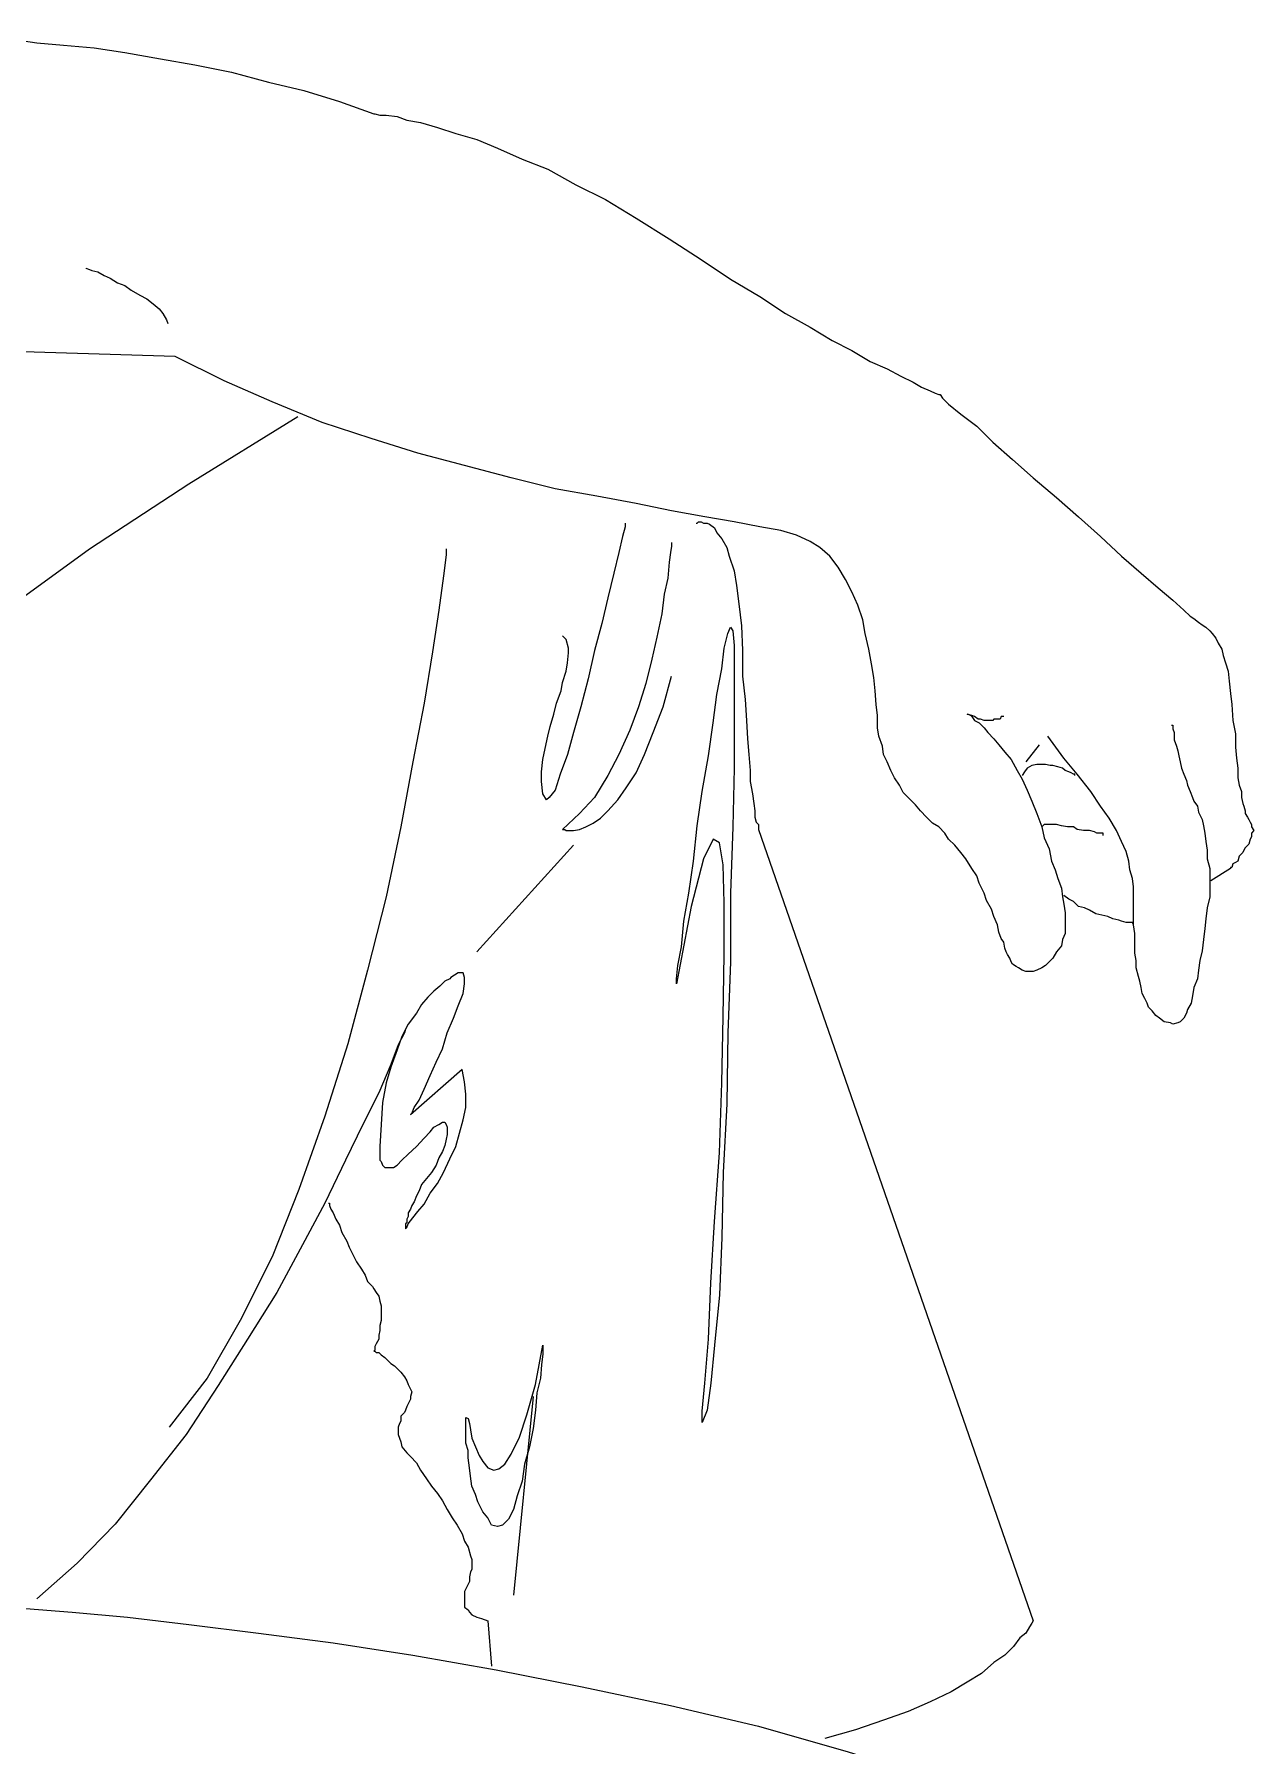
# Model space of a CAD drawing. Header units: millimetres. Extents: x -1627.97 to -1626.54, y 1778.14 to 1779.51.
# Drawn here: x -1627.0065 to -1626.6572, y 1778.7788 to 1779.2692 of the extents above; entities that cross this region are included whole.
import ezdxf

# ---------------------------------------------------------------- set-up
doc = ezdxf.new("R2010")
doc.units = ezdxf.units.MM
doc.header["$LTSCALE"] = 10
doc.layers.add('Humanos', color=2, linetype='Continuous')

msp = doc.modelspace()

# ---------------------------------------------------------------- linework, layer by layer
at = {"layer": 'Humanos'}
for points in [[(-1627.03074, 1779.26923), (-1627.02969, 1779.26923), (-1627.02724, 1779.26923), (-1627.02374, 1779.26853), (-1627.01882, 1779.26818), (-1627.01285, 1779.26782), (-1627.00583, 1779.26677), (-1626.99811, 1779.26607), (-1626.98932, 1779.26536), (-1626.98055, 1779.26397), (-1626.97036, 1779.26221), (-1626.96054, 1779.26046), (-1626.95, 1779.25834), (-1626.93947, 1779.25554), (-1626.92929, 1779.25308), (-1626.9191, 1779.24992), (-1626.90928, 1779.24641)], [(-1626.90928, 1779.24641), (-1626.90893, 1779.24641), (-1626.90753, 1779.24606), (-1626.90577, 1779.24606), (-1626.90261, 1779.2457), (-1626.8998, 1779.24465), (-1626.89593, 1779.24395), (-1626.89103, 1779.24255), (-1626.88575, 1779.2408), (-1626.87978, 1779.23904), (-1626.87383, 1779.23658), (-1626.86679, 1779.23342), (-1626.85943, 1779.23061), (-1626.85135, 1779.22605), (-1626.84292, 1779.22184), (-1626.83415, 1779.21656), (-1626.82467, 1779.21059)], [(-1626.82467, 1779.21059), (-1626.81554, 1779.20464), (-1626.80712, 1779.19902), (-1626.79869, 1779.1941), (-1626.79132, 1779.18918), (-1626.7843, 1779.18532), (-1626.77798, 1779.18146), (-1626.77236, 1779.17865), (-1626.7671, 1779.17549), (-1626.76218, 1779.17339), (-1626.75832, 1779.17129), (-1626.75481, 1779.16953), (-1626.75235, 1779.16812), (-1626.74989, 1779.16707), (-1626.74848, 1779.16637), (-1626.74743, 1779.16601), (-1626.74708, 1779.16601)], [(-1626.99178, 1779.20218), (-1626.99178, 1779.20218), (-1626.99073, 1779.20182), (-1626.99002, 1779.20148), (-1626.98827, 1779.20112), (-1626.98651, 1779.20007), (-1626.98476, 1779.19936), (-1626.98266, 1779.19797), (-1626.98055, 1779.19726), (-1626.97879, 1779.19585), (-1626.97633, 1779.19446), (-1626.97423, 1779.19339), (-1626.97248, 1779.192), (-1626.97072, 1779.19059), (-1626.96966, 1779.18918), (-1626.96861, 1779.18742), (-1626.96826, 1779.18637)], [(-1626.96615, 1779.1769), (-1627.05637, 1779.1797)], [(-1626.78815, 1779.12564), (-1626.79272, 1779.12705), (-1626.79869, 1779.1281), (-1626.80606, 1779.12951), (-1626.81449, 1779.1309), (-1626.82396, 1779.13266), (-1626.83415, 1779.13477), (-1626.84538, 1779.13687), (-1626.85732, 1779.13898), (-1626.86996, 1779.14215), (-1626.88331, 1779.14566), (-1626.89664, 1779.14917), (-1626.90998, 1779.15338), (-1626.92402, 1779.15794), (-1626.93842, 1779.16391), (-1626.95211, 1779.16988), (-1626.96615, 1779.1769)], [(-1626.74708, 1779.16601), (-1626.74638, 1779.16496), (-1626.74463, 1779.1632), (-1626.74112, 1779.1604), (-1626.73655, 1779.15689), (-1626.73199, 1779.15232), (-1626.72636, 1779.14741), (-1626.7204, 1779.14215), (-1626.71374, 1779.13652), (-1626.70741, 1779.1309), (-1626.70109, 1779.12529), (-1626.69513, 1779.11967), (-1626.6895, 1779.11476), (-1626.6846, 1779.11055), (-1626.68038, 1779.10704), (-1626.67722, 1779.10422), (-1626.67547, 1779.10247)], [(-1627.14905, 1778.96837), (-1627.1487, 1778.96906), (-1627.14694, 1778.97222), (-1627.14379, 1778.97678), (-1627.13957, 1778.98345), (-1627.13395, 1778.99154), (-1627.12658, 1779.00101), (-1627.11711, 1779.01189), (-1627.10622, 1779.02453), (-1627.09253, 1779.03788), (-1627.07708, 1779.05262), (-1627.05917, 1779.06877), (-1627.03951, 1779.08563), (-1627.01636, 1779.10317), (-1626.99073, 1779.12178), (-1626.96229, 1779.14038), (-1626.93104, 1779.15969)], [(-1626.83731, 1779.12915), (-1626.83731, 1779.1281), (-1626.83802, 1779.12529), (-1626.83907, 1779.12073), (-1626.84047, 1779.11476), (-1626.84223, 1779.10773), (-1626.84398, 1779.10037), (-1626.84608, 1779.09264), (-1626.84784, 1779.08456), (-1626.84995, 1779.07649), (-1626.85205, 1779.06911), (-1626.85381, 1779.0628), (-1626.85592, 1779.05718), (-1626.85732, 1779.05262), (-1626.85907, 1779.05052), (-1626.85978, 1779.04981), (-1626.86083, 1779.05157)], [(-1626.81695, 1779.12915), (-1626.8166, 1779.12915), (-1626.81624, 1779.12951), (-1626.81554, 1779.12951), (-1626.81484, 1779.12915), (-1626.81378, 1779.12915), (-1626.81309, 1779.1288), (-1626.81168, 1779.12775), (-1626.81098, 1779.12634), (-1626.80957, 1779.12459), (-1626.80817, 1779.12213), (-1626.80747, 1779.11967), (-1626.80606, 1779.11545), (-1626.80537, 1779.11124), (-1626.80466, 1779.10598), (-1626.80396, 1779.09966), (-1626.80361, 1779.09264)], [(-1626.82396, 1779.12354), (-1626.82396, 1779.12249), (-1626.82432, 1779.12073), (-1626.82467, 1779.11791), (-1626.82503, 1779.11335), (-1626.82608, 1779.1088), (-1626.82678, 1779.10317), (-1626.82818, 1779.0965), (-1626.82959, 1779.09018), (-1626.83134, 1779.08317), (-1626.83344, 1779.07649), (-1626.8359, 1779.06982), (-1626.83907, 1779.0628), (-1626.84223, 1779.05683), (-1626.84608, 1779.05052), (-1626.8503, 1779.04594), (-1626.85522, 1779.04138)], [(-1626.76498, 1779.07052), (-1626.76498, 1779.07403), (-1626.76534, 1779.0772), (-1626.76569, 1779.08105), (-1626.76605, 1779.08492), (-1626.76674, 1779.08878), (-1626.76744, 1779.09299), (-1626.7685, 1779.09755), (-1626.7692, 1779.10142), (-1626.7706, 1779.10563), (-1626.77236, 1779.10949), (-1626.77411, 1779.11301), (-1626.77623, 1779.11652), (-1626.77867, 1779.11967), (-1626.78149, 1779.12213), (-1626.7843, 1779.12388), (-1626.78815, 1779.12564)], [(-1626.88857, 1779.12178), (-1626.88857, 1779.12003), (-1626.88927, 1779.11406), (-1626.89067, 1779.10422), (-1626.89242, 1779.09228), (-1626.89488, 1779.07754), (-1626.89805, 1779.06069), (-1626.90156, 1779.04209), (-1626.90577, 1779.02207), (-1626.91103, 1779.00101), (-1626.91666, 1778.97994), (-1626.92332, 1778.95923), (-1626.9307, 1778.93816), (-1626.93842, 1778.91886), (-1626.94755, 1778.9006), (-1626.95703, 1778.8841), (-1626.9679, 1778.87006)], [(-1626.82257, 1778.99714), (-1626.82257, 1778.99855), (-1626.82221, 1779.00241), (-1626.82116, 1779.00769), (-1626.82045, 1779.01505), (-1626.81906, 1779.02313), (-1626.81765, 1779.03225), (-1626.8166, 1779.04243), (-1626.81519, 1779.05227), (-1626.81344, 1779.06244), (-1626.81203, 1779.07193), (-1626.81098, 1779.08), (-1626.80957, 1779.08738), (-1626.80888, 1779.09335), (-1626.80781, 1779.09755), (-1626.80712, 1779.09932), (-1626.80642, 1779.09825), (-1626.80606, 1779.09404), (-1626.80606, 1779.08563), (-1626.80606, 1779.07369), (-1626.80606, 1779.05893), (-1626.80642, 1779.04209), (-1626.80712, 1779.02313), (-1626.80712, 1779.00347), (-1626.80781, 1778.98311), (-1626.80817, 1778.96274), (-1626.80922, 1778.94308), (-1626.80957, 1778.92447), (-1626.81027, 1778.90797), (-1626.81168, 1778.89358), (-1626.81273, 1778.8827), (-1626.81378, 1778.87498), (-1626.81519, 1778.87146), (-1626.81519, 1778.87462), (-1626.81449, 1778.8827), (-1626.81344, 1778.89533), (-1626.81273, 1778.91148), (-1626.81168, 1778.92904), (-1626.81027, 1778.9487), (-1626.80957, 1778.96871), (-1626.80922, 1778.98767), (-1626.80888, 1779.00557), (-1626.80888, 1779.02031), (-1626.80922, 1779.0312), (-1626.81027, 1779.03752), (-1626.81203, 1779.03858), (-1626.81484, 1779.03296), (-1626.81835, 1779.01926), (-1626.82257, 1778.99714)], [(-1626.67547, 1779.10247), (-1626.67442, 1779.10176), (-1626.67301, 1779.10071), (-1626.67196, 1779.10001), (-1626.67091, 1779.09932), (-1626.66984, 1779.09825), (-1626.66914, 1779.09755), (-1626.66809, 1779.09615), (-1626.66738, 1779.09474), (-1626.66633, 1779.09299), (-1626.66599, 1779.09123), (-1626.66528, 1779.08913), (-1626.66458, 1779.08668), (-1626.66423, 1779.08386), (-1626.66387, 1779.08035), (-1626.66353, 1779.0772), (-1626.66318, 1779.07262)], [(-1626.86083, 1779.05157), (-1626.86119, 1779.05508), (-1626.86119, 1779.05788), (-1626.86083, 1779.06139), (-1626.86014, 1779.06456), (-1626.85943, 1779.06806), (-1626.85873, 1779.07087), (-1626.85768, 1779.07438), (-1626.85697, 1779.07754), (-1626.85556, 1779.08105), (-1626.85522, 1779.08351), (-1626.85417, 1779.08668), (-1626.85381, 1779.08913), (-1626.85346, 1779.09194), (-1626.85346, 1779.09335), (-1626.85417, 1779.09579), (-1626.85522, 1779.09686)], [(-1626.80361, 1779.09264), (-1626.80361, 1779.08527), (-1626.80291, 1779.07859), (-1626.80255, 1779.07262), (-1626.8022, 1779.06736), (-1626.80184, 1779.0628), (-1626.8015, 1779.05824), (-1626.8015, 1779.05508), (-1626.80079, 1779.05157), (-1626.80045, 1779.04875), (-1626.80009, 1779.04665), (-1626.80009, 1779.04489), (-1626.79974, 1779.04349), (-1626.79904, 1779.04279), (-1626.79904, 1779.04209), (-1626.79904, 1779.04138), (-1626.79904, 1779.04138)], [(-1626.85522, 1779.04138), (-1626.85451, 1779.04138), (-1626.85417, 1779.04103), (-1626.85276, 1779.04103), (-1626.85205, 1779.04103), (-1626.8503, 1779.04138), (-1626.84854, 1779.04209), (-1626.84644, 1779.04314), (-1626.84433, 1779.04455), (-1626.84223, 1779.04665), (-1626.83941, 1779.04981), (-1626.83695, 1779.05332), (-1626.83415, 1779.05754), (-1626.83169, 1779.0628), (-1626.82923, 1779.06911), (-1626.82642, 1779.07649), (-1626.82396, 1779.08527)], [(-1626.73935, 1779.07438), (-1626.73901, 1779.07438), (-1626.7383, 1779.07403), (-1626.73796, 1779.07369), (-1626.73725, 1779.07262), (-1626.73584, 1779.07193), (-1626.73445, 1779.07052), (-1626.7334, 1779.06911), (-1626.73163, 1779.06736), (-1626.73023, 1779.06561), (-1626.72848, 1779.0635), (-1626.72672, 1779.06139), (-1626.72497, 1779.05824), (-1626.72356, 1779.05578), (-1626.72215, 1779.05262), (-1626.72076, 1779.04945), (-1626.71935, 1779.04594)], [(-1626.72882, 1779.07369), (-1626.72953, 1779.07369), (-1626.72953, 1779.07369), (-1626.72987, 1779.07298), (-1626.73023, 1779.07298), (-1626.73058, 1779.07298), (-1626.73163, 1779.07298), (-1626.73199, 1779.07262), (-1626.73269, 1779.07262), (-1626.73374, 1779.07262), (-1626.73445, 1779.07262), (-1626.7355, 1779.07298), (-1626.7362, 1779.07298), (-1626.73725, 1779.07369), (-1626.73796, 1779.07403), (-1626.73935, 1779.07438)], [(-1626.74463, 1779.03858), (-1626.74568, 1779.04033), (-1626.74743, 1779.04209), (-1626.74919, 1779.04314), (-1626.75094, 1779.04489), (-1626.7527, 1779.04665), (-1626.75411, 1779.0484), (-1626.75586, 1779.05016), (-1626.75762, 1779.05191), (-1626.75867, 1779.05403), (-1626.76008, 1779.05613), (-1626.76113, 1779.05824), (-1626.76218, 1779.06069), (-1626.76323, 1779.0628), (-1626.76359, 1779.06526), (-1626.76464, 1779.06806), (-1626.76498, 1779.07052)], [(-1626.68073, 1779.07123), (-1626.68038, 1779.07123), (-1626.68038, 1779.07087), (-1626.68038, 1779.07016), (-1626.68002, 1779.06911), (-1626.68002, 1779.06806), (-1626.68002, 1779.06701), (-1626.67932, 1779.06526), (-1626.67897, 1779.06385), (-1626.67863, 1779.06244), (-1626.67827, 1779.06069), (-1626.67792, 1779.05893), (-1626.67722, 1779.05718), (-1626.67652, 1779.05542), (-1626.67617, 1779.05403), (-1626.67547, 1779.05227), (-1626.67476, 1779.05052)], [(-1626.66318, 1779.07262), (-1626.66248, 1779.06877), (-1626.66248, 1779.0649), (-1626.66212, 1779.06175), (-1626.66177, 1779.05893), (-1626.66177, 1779.05613), (-1626.66141, 1779.05403), (-1626.66072, 1779.05227), (-1626.66072, 1779.05052), (-1626.66036, 1779.04875), (-1626.66002, 1779.04806), (-1626.65966, 1779.04665), (-1626.65966, 1779.04594), (-1626.65897, 1779.04489), (-1626.65861, 1779.04419), (-1626.65826, 1779.04349), (-1626.6579, 1779.04279)], [(-1626.71864, 1779.06561), (-1626.72251, 1779.06069)], [(-1626.69162, 1779.014), (-1626.69162, 1779.01716), (-1626.69162, 1779.01997), (-1626.69162, 1779.02243), (-1626.69162, 1779.02489), (-1626.69196, 1779.02733), (-1626.69267, 1779.02979), (-1626.69301, 1779.03225), (-1626.69372, 1779.03506), (-1626.69513, 1779.03788), (-1626.69652, 1779.04103), (-1626.69864, 1779.04455), (-1626.70109, 1779.04806), (-1626.7039, 1779.05227), (-1626.70777, 1779.05718), (-1626.71162, 1779.06175), (-1626.71618, 1779.06806)], [(-1626.70846, 1779.05683), (-1626.70846, 1779.05718), (-1626.70882, 1779.05718), (-1626.70952, 1779.05754), (-1626.71021, 1779.05788), (-1626.71128, 1779.05824), (-1626.71197, 1779.05893), (-1626.71338, 1779.05929), (-1626.71479, 1779.05964), (-1626.71549, 1779.05964), (-1626.71689, 1779.06), (-1626.71794, 1779.06), (-1626.71935, 1779.06), (-1626.72076, 1779.05964), (-1626.72215, 1779.05893), (-1626.72286, 1779.05788), (-1626.72356, 1779.05683)], [(-1626.67476, 1779.05052), (-1626.67442, 1779.04945), (-1626.67335, 1779.04806), (-1626.67301, 1779.0463), (-1626.67196, 1779.04419), (-1626.6716, 1779.04243), (-1626.67125, 1779.04033), (-1626.67091, 1779.03788), (-1626.67055, 1779.03542), (-1626.67055, 1779.03296), (-1626.66984, 1779.03015), (-1626.66984, 1779.02769), (-1626.66984, 1779.02489), (-1626.66984, 1779.02207), (-1626.67055, 1779.01892), (-1626.67091, 1779.01576), (-1626.67125, 1779.01295)], [(-1626.71935, 1779.04594), (-1626.71794, 1779.04209), (-1626.71725, 1779.03893), (-1626.71584, 1779.03576), (-1626.71513, 1779.03225), (-1626.71408, 1779.02979), (-1626.71338, 1779.02733), (-1626.71233, 1779.02453), (-1626.71197, 1779.02207), (-1626.71162, 1779.01997), (-1626.71128, 1779.01751), (-1626.71128, 1779.01541), (-1626.71128, 1779.01364), (-1626.71128, 1779.01154), (-1626.71197, 1779.00979), (-1626.71233, 1779.00803), (-1626.71374, 1779.00628)], [(-1626.79904, 1779.04138), (-1626.7204, 1778.81459)], [(-1626.70039, 1779.03963), (-1626.70039, 1779.04033), (-1626.70109, 1779.04033), (-1626.70214, 1779.04033), (-1626.70285, 1779.04068), (-1626.70424, 1779.04103), (-1626.70601, 1779.04103), (-1626.70777, 1779.04138), (-1626.70882, 1779.04209), (-1626.71057, 1779.04209), (-1626.71233, 1779.04243), (-1626.71374, 1779.04279), (-1626.71513, 1779.04279), (-1626.71618, 1779.04279), (-1626.71725, 1779.04279), (-1626.71759, 1779.04243), (-1626.71794, 1779.04209)], [(-1626.6579, 1779.04279), (-1626.6579, 1779.04209), (-1626.65721, 1779.04103), (-1626.6579, 1779.04033), (-1626.6579, 1779.03927), (-1626.65826, 1779.03858), (-1626.65861, 1779.03717), (-1626.65966, 1779.03612), (-1626.66002, 1779.03542), (-1626.66036, 1779.03471), (-1626.66141, 1779.03366), (-1626.66177, 1779.03225), (-1626.66248, 1779.03191), (-1626.66318, 1779.03155), (-1626.66353, 1779.0305), (-1626.66387, 1779.0305), (-1626.66387, 1779.03015)], [(-1626.85205, 1779.03683), (-1626.87978, 1779.00628)], [(-1626.72812, 1779.00628), (-1626.72848, 1779.00733), (-1626.72882, 1779.00908), (-1626.72953, 1779.01013), (-1626.73023, 1779.01189), (-1626.73058, 1779.014), (-1626.73163, 1779.01646), (-1626.73233, 1779.01856), (-1626.73374, 1779.02102), (-1626.73445, 1779.02313), (-1626.73584, 1779.02594), (-1626.73655, 1779.02804), (-1626.73796, 1779.03015), (-1626.73971, 1779.03296), (-1626.74112, 1779.03471), (-1626.74288, 1779.03683), (-1626.74463, 1779.03858)], [(-1626.66387, 1779.03015), (-1626.6695, 1779.02664)], [(-1626.69162, 1779.014), (-1626.69162, 1779.014), (-1626.69196, 1779.01471), (-1626.69301, 1779.01471), (-1626.69372, 1779.01471), (-1626.69513, 1779.01505), (-1626.69583, 1779.01541), (-1626.69759, 1779.01576), (-1626.69898, 1779.01646), (-1626.70074, 1779.01681), (-1626.70249, 1779.01716), (-1626.70424, 1779.01821), (-1626.70565, 1779.01892), (-1626.70741, 1779.01926), (-1626.70882, 1779.02067), (-1626.71021, 1779.02138), (-1626.71162, 1779.02243)], [(-1626.68283, 1778.98627), (-1626.68424, 1778.98732), (-1626.68529, 1778.98803), (-1626.68635, 1778.98942), (-1626.6874, 1778.99047), (-1626.68775, 1778.99154), (-1626.68845, 1778.99293), (-1626.68916, 1778.99434), (-1626.6895, 1778.99609), (-1626.68986, 1778.99785), (-1626.69021, 1778.99926), (-1626.69091, 1779.00172), (-1626.69091, 1779.00382), (-1626.69126, 1779.00592), (-1626.69126, 1779.00838), (-1626.69126, 1779.01154), (-1626.69162, 1779.014)], [(-1626.67125, 1779.01295), (-1626.6716, 1779.00979), (-1626.67196, 1779.00662), (-1626.67266, 1779.00382), (-1626.67301, 1779.00101), (-1626.67335, 1778.99855), (-1626.67442, 1778.99609), (-1626.67476, 1778.99364), (-1626.67511, 1778.99154), (-1626.67617, 1778.98978), (-1626.67652, 1778.98872), (-1626.67722, 1778.98732), (-1626.67827, 1778.98627), (-1626.67897, 1778.98591), (-1626.68038, 1778.98557), (-1626.68107, 1778.98591), (-1626.68283, 1778.98627)], [(-1626.71374, 1779.00628), (-1626.71479, 1779.00452), (-1626.71584, 1779.00347), (-1626.71689, 1779.00241), (-1626.71794, 1779.00172), (-1626.71935, 1779.00101), (-1626.7204, 1779.00065), (-1626.72146, 1779.00065), (-1626.72251, 1779.00065), (-1626.72356, 1779.00101), (-1626.72461, 1779.00172), (-1626.72531, 1779.00206), (-1626.72636, 1779.00277), (-1626.72672, 1779.00347), (-1626.72707, 1779.00452), (-1626.72777, 1779.00557), (-1626.72812, 1779.00628)], [(-1626.88716, 1778.9989), (-1626.88716, 1778.9989), (-1626.88751, 1778.99855), (-1626.88891, 1778.99785), (-1626.89032, 1778.99644), (-1626.89208, 1778.99504), (-1626.89383, 1778.99329), (-1626.89559, 1778.99118), (-1626.897, 1778.98872), (-1626.89944, 1778.98557), (-1626.9012, 1778.98206), (-1626.90261, 1778.97819), (-1626.90436, 1778.97327), (-1626.90577, 1778.96871), (-1626.90682, 1778.96309), (-1626.90717, 1778.95677), (-1626.90753, 1778.95046), (-1626.90753, 1778.95046), (-1626.90753, 1778.9501), (-1626.90753, 1778.9494), (-1626.90753, 1778.9487), (-1626.90753, 1778.948), (-1626.90753, 1778.94659), (-1626.90717, 1778.94625), (-1626.90682, 1778.9452), (-1626.90612, 1778.94449), (-1626.90577, 1778.94449), (-1626.90507, 1778.94449), (-1626.90366, 1778.94449), (-1626.90261, 1778.9452), (-1626.9012, 1778.94659), (-1626.89944, 1778.94835), (-1626.897, 1778.95046), (-1626.89488, 1778.95292), (-1626.89313, 1778.95467), (-1626.89208, 1778.95607), (-1626.89067, 1778.95677), (-1626.88962, 1778.95748), (-1626.88891, 1778.95748), (-1626.88857, 1778.95677), (-1626.88821, 1778.95607), (-1626.88821, 1778.95536), (-1626.88821, 1778.95397), (-1626.88857, 1778.95256), (-1626.88891, 1778.9508), (-1626.88962, 1778.94905), (-1626.89067, 1778.9473), (-1626.89137, 1778.9452), (-1626.89278, 1778.94308), (-1626.89418, 1778.94133), (-1626.89559, 1778.93957), (-1626.89629, 1778.93782), (-1626.897, 1778.93641), (-1626.89769, 1778.93465), (-1626.89839, 1778.9336), (-1626.89875, 1778.93255), (-1626.89944, 1778.9315), (-1626.89944, 1778.93044), (-1626.8998, 1778.92973), (-1626.8998, 1778.92868), (-1626.90015, 1778.92834), (-1626.90015, 1778.92798), (-1626.90015, 1778.92729), (-1626.90015, 1778.92693), (-1626.90015, 1778.92693), (-1626.8998, 1778.92729), (-1626.89944, 1778.92834), (-1626.89805, 1778.93009), (-1626.89664, 1778.93185), (-1626.89488, 1778.93395), (-1626.89313, 1778.93711), (-1626.89103, 1778.93992), (-1626.88927, 1778.94308), (-1626.88751, 1778.94695), (-1626.88575, 1778.95046), (-1626.8847, 1778.95431), (-1626.88365, 1778.95818), (-1626.88295, 1778.96169), (-1626.88295, 1778.96555), (-1626.88331, 1778.96906), (-1626.884, 1778.97258), (-1626.89875, 1778.95958), (-1626.89839, 1778.95994), (-1626.89769, 1778.96169), (-1626.89629, 1778.96379), (-1626.89488, 1778.96696), (-1626.89313, 1778.97081), (-1626.89137, 1778.97468), (-1626.88962, 1778.97853), (-1626.88821, 1778.98311), (-1626.88646, 1778.98732), (-1626.88506, 1778.99083), (-1626.88365, 1778.99434), (-1626.88331, 1778.99714), (-1626.88331, 1778.9989), (-1626.88365, 1779.00031), (-1626.88506, 1779.00031), (-1626.88716, 1778.9989)], [(-1626.90015, 1778.98416), (-1626.90051, 1778.98311), (-1626.90226, 1778.9796), (-1626.90436, 1778.97397), (-1626.90787, 1778.96591), (-1626.91244, 1778.95677), (-1626.91735, 1778.94659), (-1626.92332, 1778.93431), (-1626.92965, 1778.92237), (-1626.93701, 1778.90868), (-1626.94544, 1778.89533), (-1626.95387, 1778.882), (-1626.963, 1778.86795), (-1626.97318, 1778.85496), (-1626.98335, 1778.84232), (-1626.99424, 1778.83109), (-1627.00583, 1778.8209)], [(-1626.92227, 1778.93431), (-1626.92192, 1778.93431), (-1626.92192, 1778.9336), (-1626.92156, 1778.93255), (-1626.92086, 1778.9315), (-1626.92017, 1778.92973), (-1626.9191, 1778.92798), (-1626.91841, 1778.92588), (-1626.917, 1778.92342), (-1626.9163, 1778.92167), (-1626.91525, 1778.91957), (-1626.9142, 1778.91745), (-1626.91279, 1778.91535), (-1626.91174, 1778.9136), (-1626.91103, 1778.91184), (-1626.90963, 1778.91043), (-1626.90928, 1778.90973)], [(-1626.90928, 1778.90973), (-1626.90858, 1778.90868), (-1626.90787, 1778.90763), (-1626.90753, 1778.90622), (-1626.90717, 1778.90481), (-1626.90717, 1778.90376), (-1626.90717, 1778.90236), (-1626.90717, 1778.9006), (-1626.90753, 1778.8992), (-1626.90753, 1778.89779), (-1626.90787, 1778.8964), (-1626.90787, 1778.89533), (-1626.90858, 1778.89394), (-1626.90893, 1778.89323), (-1626.90893, 1778.89218), (-1626.90893, 1778.89218), (-1626.90928, 1778.89182)], [(-1626.86083, 1778.89358), (-1626.86083, 1778.89287), (-1626.86083, 1778.89112), (-1626.86119, 1778.88797), (-1626.86153, 1778.8841), (-1626.86258, 1778.87989), (-1626.86294, 1778.87498), (-1626.86364, 1778.8697), (-1626.86469, 1778.86444), (-1626.86609, 1778.85952), (-1626.86679, 1778.85461), (-1626.8682, 1778.8504), (-1626.86925, 1778.84653), (-1626.87066, 1778.84373), (-1626.87242, 1778.84197), (-1626.87383, 1778.84163), (-1626.87558, 1778.84197), (-1626.87663, 1778.84407), (-1626.87803, 1778.84584), (-1626.87944, 1778.84865), (-1626.88014, 1778.85075), (-1626.88119, 1778.85321), (-1626.88155, 1778.85601), (-1626.8819, 1778.85847), (-1626.88224, 1778.86129), (-1626.88224, 1778.86339), (-1626.88295, 1778.86549), (-1626.88295, 1778.8676), (-1626.88295, 1778.86936), (-1626.88295, 1778.87111), (-1626.88295, 1778.87182), (-1626.88295, 1778.87287), (-1626.88295, 1778.87287), (-1626.88224, 1778.87252), (-1626.8819, 1778.87111), (-1626.88155, 1778.86936), (-1626.88119, 1778.8669), (-1626.88014, 1778.86444), (-1626.87909, 1778.86198), (-1626.87803, 1778.86022), (-1626.87663, 1778.85847), (-1626.87488, 1778.85776), (-1626.87347, 1778.85812), (-1626.87171, 1778.85952), (-1626.86996, 1778.86234), (-1626.8675, 1778.86726), (-1626.8654, 1778.87357), (-1626.86294, 1778.88234), (-1626.86083, 1778.89358)], [(-1626.90928, 1778.89182), (-1626.90893, 1778.89182), (-1626.90858, 1778.89148), (-1626.90787, 1778.89148), (-1626.90717, 1778.89077), (-1626.90612, 1778.89007), (-1626.90541, 1778.88936), (-1626.90436, 1778.88831), (-1626.90331, 1778.88761), (-1626.90226, 1778.88656), (-1626.90156, 1778.88585), (-1626.90051, 1778.88446), (-1626.8998, 1778.88339), (-1626.89944, 1778.88234), (-1626.89875, 1778.88095), (-1626.89839, 1778.88024), (-1626.89875, 1778.87883)], [(-1626.89875, 1778.87883), (-1626.89875, 1778.87813), (-1626.89944, 1778.87673), (-1626.8998, 1778.87603), (-1626.90015, 1778.87498), (-1626.90051, 1778.87428), (-1626.90156, 1778.87321), (-1626.90156, 1778.87182), (-1626.9019, 1778.87111), (-1626.90226, 1778.87006), (-1626.90226, 1778.86936), (-1626.90226, 1778.86795), (-1626.9019, 1778.8669), (-1626.90156, 1778.86585), (-1626.9012, 1778.86444), (-1626.8998, 1778.86268), (-1626.89875, 1778.86163)], [(-1626.86364, 1778.87883), (-1626.86925, 1778.82197)], [(-1626.89875, 1778.86163), (-1626.897, 1778.85988), (-1626.89593, 1778.85776), (-1626.89418, 1778.85532), (-1626.89278, 1778.85321), (-1626.89103, 1778.85111), (-1626.88962, 1778.84899), (-1626.88821, 1778.84653), (-1626.88681, 1778.84407), (-1626.88541, 1778.84197), (-1626.884, 1778.83951), (-1626.88331, 1778.83741), (-1626.88224, 1778.83566), (-1626.88155, 1778.8332), (-1626.88119, 1778.83215), (-1626.88119, 1778.83074), (-1626.88119, 1778.82933)], [(-1626.88119, 1778.82933), (-1626.88155, 1778.82863), (-1626.8819, 1778.82723), (-1626.8819, 1778.82582), (-1626.88224, 1778.82512), (-1626.88295, 1778.82372), (-1626.88331, 1778.82302), (-1626.88331, 1778.82161), (-1626.88331, 1778.8209), (-1626.88331, 1778.81951), (-1626.88331, 1778.81846), (-1626.88224, 1778.81775), (-1626.8819, 1778.81705), (-1626.88119, 1778.81634), (-1626.87978, 1778.81564), (-1626.87839, 1778.81529), (-1626.87663, 1778.81459)], [(-1627.03074, 1778.81915), (-1627.02618, 1778.81915), (-1627.01952, 1778.81846), (-1627.00898, 1778.8181), (-1626.99565, 1778.81705), (-1626.97984, 1778.81564), (-1626.96229, 1778.81354), (-1626.94227, 1778.81108), (-1626.92086, 1778.80827), (-1626.89805, 1778.80477), (-1626.87417, 1778.80055), (-1626.84959, 1778.79563), (-1626.82432, 1778.79037), (-1626.79904, 1778.7844), (-1626.77341, 1778.77702), (-1626.74884, 1778.7693), (-1626.72461, 1778.76053)], [(-1626.87663, 1778.81459), (-1626.87558, 1778.8016)], [(-1626.7204, 1778.81459), (-1626.7204, 1778.81459), (-1626.72076, 1778.81388), (-1626.72146, 1778.81283), (-1626.72251, 1778.81108), (-1626.72426, 1778.80967), (-1626.72602, 1778.80721), (-1626.72848, 1778.80477), (-1626.73163, 1778.80265), (-1626.73515, 1778.79949), (-1626.73935, 1778.79704), (-1626.74393, 1778.79422), (-1626.74989, 1778.79142), (-1626.75621, 1778.78861), (-1626.76323, 1778.78615), (-1626.77131, 1778.78335), (-1626.78008, 1778.78089)]]:
    msp.add_lwpolyline(points, dxfattribs=at)

doc.saveas('drawing.dxf')
